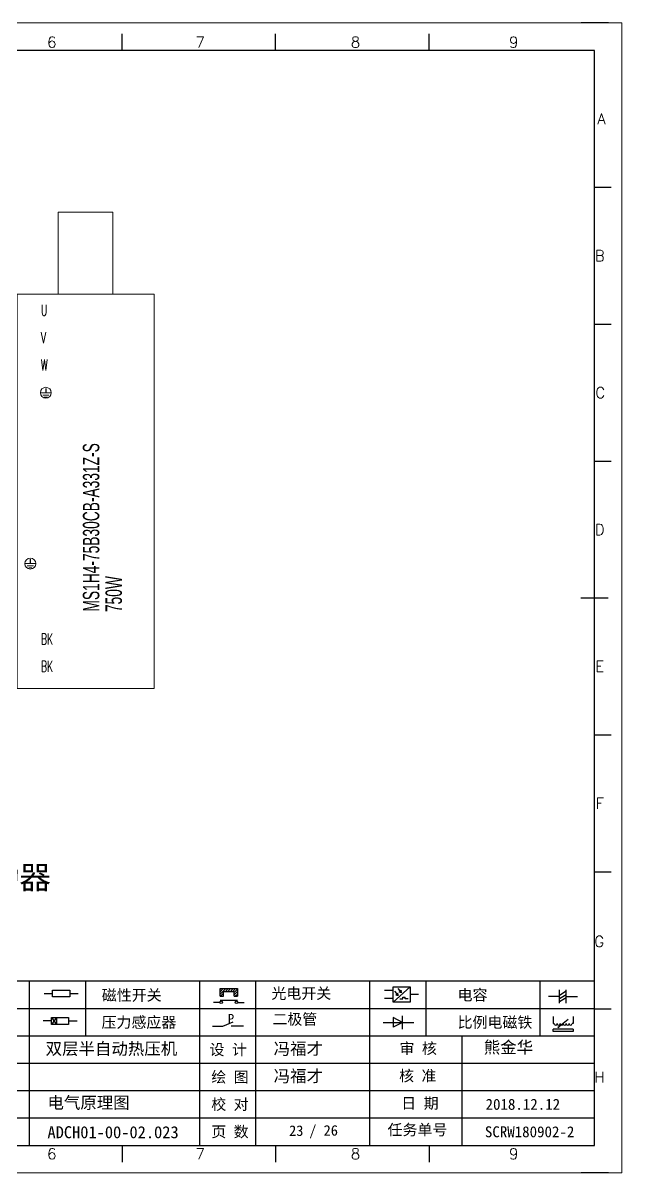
# Model space of a CAD drawing. Extents: x 33864 to 41687, y -3582 to -110.
# Drawn here: x 37136.9 to 37246.2, y -3571.8 to -3361.8 of the extents above; entities that cross this region are included whole.
import ezdxf
from ezdxf.enums import TextEntityAlignment as Align

# ---------------------------------------------------------------- set-up
doc = ezdxf.new("R2010")
doc.units = 0
doc.header["$MEASUREMENT"] = 0
doc.layers.add('AE_BOR', color=1, linetype='Continuous')
doc.layers.add('Dimension', color=3, linetype='Continuous', lineweight=13)
doc.styles.add('WD', font='romans.shx', dxfattribs={"bigfont": 'gbcbig.shx'})
doc.styles.add('样式 8', font='arial.ttf')
doc.styles.add('汉字', font='')
doc.styles.get('汉字').set_extended_font_data('新宋体')

# ---------------------------------------------------------------- blocks, each defined once
blk = doc.blocks.new('磁性开关')
at = {"linetype": 'ByBlock'}
h = blk.add_hatch(dxfattribs=at)
h.set_pattern_fill('ANSI31', color=256, scale=0.1, style=0)
h.set_pattern_definition([(45, (0, 0), (-0.224506403, 0.224506403), [])])
h.paths.add_polyline_path([(-1907.69, -775.29), (-1910.88, -775.29), (-1910.88, -776.69), (-1910.25, -776.69), (-1910.25, -775.79), (-1908.31, -775.79), (-1908.31, -776.69), (-1907.69, -776.69)])
for p, q in [((-1910.88, -776.69), (-1910.88, -775.29)), ((-1910.88, -775.29), (-1907.69, -775.29)), ((-1910.88, -776.69), (-1910.25, -776.69)), ((-1910.25, -776.69), (-1910.25, -775.79)), ((-1910.25, -775.79), (-1908.31, -775.79)), ((-1908.31, -776.69), (-1908.31, -775.79)), ((-1908.31, -776.69), (-1907.69, -776.69)), ((-1907.69, -775.29), (-1907.69, -776.69)), ((-1910.91, -777.81), (-1912.09, -777.81)), ((-1910.88, -777.39), (-1907.69, -777.39)), ((-1907.66, -777.81), (-1906.48, -777.81))]:
    blk.add_line(p, q, dxfattribs=at)
for centre in [(-1910.68, -777.81), (-1907.88, -777.81)]:
    blk.add_circle(centre, 0.225, dxfattribs=at)
blk = doc.blocks.new('光电开关')
at = {"linetype": 'ByBlock'}
h = blk.add_hatch(dxfattribs=at)
h.set_pattern_fill('ANSI31', color=256, scale=0.01, style=0)
h.set_pattern_definition([(45, (0.172267, 0), (-0.0224506403, 0.0224506403), [])])
h.paths.add_polyline_path([(-1882.44, -776.34), (-1882.5, -775.91), (-1882.68, -776.07)])
h.paths.add_polyline_path([(-1882.44, -776.34), (-1882.68, -776.07), (-1882.86, -776.23)])
h.paths.add_polyline_path([(-1883.11, -776.45), (-1883.29, -776.61), (-1883.05, -776.88)])
h.paths.add_polyline_path([(-1883.29, -776.61), (-1883.47, -776.77), (-1883.05, -776.88)])
for p, q in [((-1884.01, -775.96), (-1885.56, -775.96)), ((-1880.91, -775.3), (-1884.01, -778.05)), ((-1883.75, -776.09), (-1883.05, -776.88)), ((-1883.11, -776.45), (-1883.47, -776.77)), ((-1883.05, -776.88), (-1883.47, -776.77)), ((-1883.14, -775.55), (-1882.44, -776.34)), ((-1883.05, -776.88), (-1883.11, -776.45)), ((-1882.5, -775.91), (-1882.86, -776.23)), ((-1882.44, -776.34), (-1882.86, -776.23)), ((-1882.44, -776.34), (-1882.5, -775.91)), ((-1879.37, -776.67), (-1880.91, -776.67)), ((-1884.01, -777.39), (-1885.56, -777.39)), ((-1882.78, -777.47), (-1882.23, -777.47)), ((-1882.23, -777.47), (-1882.23, -777.14)), ((-1882.23, -777.14), (-1881.78, -777.14)), ((-1881.78, -777.47), (-1881.78, -777.14)), ((-1881.23, -777.47), (-1881.78, -777.47))]:
    blk.add_line(p, q, dxfattribs=at)
blk.add_lwpolyline([(-1884.01, -775.3), (-1880.91, -775.3), (-1880.91, -778.05), (-1884.01, -778.05)], close=True, dxfattribs=at)
blk = doc.blocks.new('电磁阀线圈')
at = {"linetype": 'ByBlock'}
for p, q in [((-1854.61, -796.54), (-1856.17, -796.54)), ((-1854.61, -795.92), (-1853.75, -797.16)), ((-1853.75, -795.92), (-1854.61, -797.16)), ((-1853.75, -795.92), (-1853.75, -797.16)), ((-1851.53, -796.54), (-1849.97, -796.54))]:
    blk.add_line(p, q, dxfattribs=at)
blk.add_lwpolyline([(-1854.61, -795.92), (-1851.53, -795.92), (-1851.53, -797.16), (-1854.61, -797.16)], close=True, dxfattribs=at)
blk = doc.blocks.new('压力感应器')
at = {"linetype": 'ByBlock'}
for p, q in [((-1815.59, -777.73), (-1813.71, -776.93)), ((-1817.44, -777.73), (-1815.59, -777.73)), ((-1811.78, -777.73), (-1814.05, -777.73))]:
    blk.add_line(p, q, dxfattribs=at)
at = {"linetype": 'ByBlock', "insert": (-1814.65, -775.48), "char_height": 1.68, "width": 1.2242, "attachment_point": 1}
blk.add_mtext('{\\fNSimSun|b0|i0|c134|p49;P}', dxfattribs=at)
blk = doc.blocks.new('二极管')
at = {"linetype": 'ByBlock'}
for p, q in [((-1787.52, -776.77), (-1781.92, -776.77)), ((-1783.97, -776.77), (-1785.69, -775.9)), ((-1785.69, -775.9), (-1785.69, -777.65)), ((-1783.97, -776.77), (-1785.69, -777.65)), ((-1783.97, -777.99), (-1783.97, -775.56))]:
    blk.add_line(p, q, dxfattribs=at)
blk = doc.blocks.new('电容')
at = {"linetype": 'ByBlock'}
for p, q in [((-1756.08, -782.99), (-1756.08, -780.56)), ((-1754.86, -780.79), (-1756.08, -781.55)), ((-1754.86, -782.99), (-1754.86, -780.56)), ((-1756.08, -781.77), (-1758.13, -781.77)), ((-1754.86, -781.44), (-1756.08, -782.2)), ((-1754.86, -781.99), (-1756.08, -782.75)), ((-1754.86, -781.77), (-1752.81, -781.77))]:
    blk.add_line(p, q, dxfattribs=at)
blk = doc.blocks.new('比例电磁阀')
at = {"linetype": 'ByBlock'}
for p, q in [((-1757.26, -775.38), (-1757.26, -776.71)), ((-1757.26, -776.71), (-1757.05, -776.71)), ((-1754.5, -775.98), (-1756.35, -777.44)), ((-1753.58, -776.71), (-1753.8, -776.71)), ((-1753.58, -775.38), (-1753.58, -776.71)), ((-1753.6, -777.73), (-1757.25, -777.73)), ((-1757.25, -778.13), (-1757.25, -777.73)), ((-1753.6, -778.13), (-1757.25, -778.13)), ((-1756.35, -777.44), (-1756.25, -777.25)), ((-1756.35, -777.44), (-1756.15, -777.38)), ((-1756.15, -777.38), (-1756.25, -777.25)), ((-1753.6, -777.73), (-1753.6, -778.13))]:
    blk.add_line(p, q, dxfattribs=at)
for centre in [(-1756.78, -776.71), (-1756.24, -776.71), (-1755.7, -776.71), (-1755.15, -776.71), (-1754.61, -776.71), (-1754.07, -776.71)]:
    blk.add_arc(centre, 0.271, 180, 0, dxfattribs=at)
blk = doc.blocks.new('电阻')
at = {"linetype": 'ByBlock'}
for p, q in [((-3.09, 0), (-1.57, 0)), ((1.57, 0), (3.09, 0))]:
    blk.add_line(p, q, dxfattribs=at)
blk.add_lwpolyline([(-1.57, 0.63), (1.57, 0.63), (1.57, -0.63), (-1.57, -0.63)], close=True, dxfattribs=at)

msp = doc.modelspace()

# ---------------------------------------------------------------- linework, layer by layer
for p, q in [((37241.181, -3366.803), (36954.181, -3366.803)), ((37241.181, -3566.803), (37241.181, -3366.803)), ((37141.029, -3428.536), (37141.029, -3429.326)), ((37138.196, -3459.731), (37138.196, -3460.521)), ((36959.211, -3566.803), (37238.711, -3566.803)), ((37079.977, -3566.803), (37139.927, -3566.803)), ((37139.927, -3566.803), (37208.713, -3566.803))]:
    msp.add_line(p, q)
at = {"lineweight": 0}
for p, q in [((37140.134, -3429.333), (37141.923, -3429.333)), ((37140.467, -3429.762), (37141.591, -3429.762)), ((37140.752, -3430.108), (37141.326, -3430.108)), ((37137.301, -3460.528), (37139.09, -3460.528)), ((37137.634, -3460.956), (37138.758, -3460.956)), ((37137.919, -3461.303), (37138.492, -3461.303))]:
    msp.add_line(p, q, dxfattribs=at)
at = {"linetype": 'ByBlock'}
for p, q in [((37241.181, -3536.803), (36954.181, -3536.803)), ((37241.181, -3541.803), (36954.181, -3541.803)), ((37241.181, -3546.803), (36954.181, -3546.803)), ((37241.181, -3551.803), (36954.181, -3551.803)), ((37241.181, -3556.803), (36954.181, -3556.803)), ((37241.181, -3561.803), (37117.204, -3561.803))]:
    msp.add_line(p, q, dxfattribs=at)
at = {"lineweight": -2}
for p, q in [((37138.014, -3536.803), (37138.014, -3546.803)), ((37148.252, -3536.803), (37148.252, -3546.803)), ((37169.062, -3536.803), (37169.062, -3546.803)), ((37179.3, -3536.803), (37179.3, -3546.803)), ((37200.111, -3536.803), (37200.111, -3546.803)), ((37210.349, -3536.803), (37210.349, -3546.803)), ((37231.159, -3536.803), (37231.159, -3546.803)), ((37138.014, -3546.803), (37138.014, -3566.719)), ((37169.062, -3546.803), (37169.062, -3566.803)), ((37179.3, -3546.803), (37179.3, -3566.803)), ((37200.111, -3546.803), (37200.111, -3566.803)), ((37216.963, -3546.803), (37216.963, -3566.803))]:
    msp.add_line(p, q, dxfattribs=at)
at = {"ltscale": 2}
for p, q in [((37241.181, -3566.803), (37241.181, -3545.357)), ((37208.713, -3566.803), (37238.711, -3566.803)), ((37208.713, -3566.803), (37241.181, -3566.803))]:
    msp.add_line(p, q, dxfattribs=at)
at = {"lineweight": 0}
for points in [[(37143.281, -3396.334), (37153.281, -3396.334), (37153.281, -3411.334), (37143.281, -3411.334)], [(37135.781, -3411.334), (37160.781, -3411.334), (37160.781, -3483.334), (37135.781, -3483.334)]]:
    msp.add_lwpolyline(points, close=True, dxfattribs=at)
for centre in [(37141.029, -3429.326), (37138.196, -3460.521)]:
    msp.add_circle(centre, 1, dxfattribs=at)
at = {"layer": 'AE_BOR', "color": 1, "lineweight": 15}
for p, q in [((36949.177, -3361.803), (37246.177, -3361.803)), ((37246.177, -3361.803), (37246.177, -3571.803)), ((37246.177, -3571.803), (36949.177, -3571.803))]:
    msp.add_line(p, q, dxfattribs=at)
at = {"layer": 'AE_BOR', "lineweight": 30}
for p, q in [((37243.711, -3361.803), (37238.711, -3361.803)), ((37243.711, -3571.803), (37238.711, -3571.803))]:
    msp.add_line(p, q, dxfattribs=at)
at = {"layer": 'AE_BOR'}
for p, q in [((37154.961, -3366.803), (37154.961, -3363.803)), ((37182.961, -3366.803), (37182.961, -3363.803)), ((37210.961, -3366.803), (37210.961, -3363.803)), ((37241.181, -3391.803), (37244.181, -3391.803)), ((37241.181, -3416.803), (37244.181, -3416.803)), ((37241.181, -3441.803), (37244.181, -3441.803)), ((37241.181, -3491.803), (37244.181, -3491.803)), ((37241.181, -3516.803), (37244.181, -3516.803)), ((37241.181, -3541.803), (37244.181, -3541.803)), ((37154.961, -3566.803), (37154.961, -3569.803)), ((37182.961, -3566.803), (37182.961, -3569.803)), ((37210.961, -3566.803), (37210.961, -3569.803))]:
    msp.add_line(p, q, dxfattribs=at)
at = {"layer": 'AE_BOR', "color": 2, "lineweight": 30}
msp.add_line((37238.681, -3466.803), (37243.681, -3466.803), dxfattribs=at)

# ---------------------------------------------------------------- block references
msp.add_blockref('电阻', (37143.833, -3539.027))
at = {"linetype": 'ByBlock'}
for name, p in [('磁性开关', (39083.706, -2762.844)), ('光电开关', (39088.402, -2762.535)), ('电容', (38990.869, -2757.822)), ('电磁阀线圈', (38996.702, -2747.506)), ('压力感应器', (38988.901, -2767.287)), ('二极管', (38990.089, -2767.529)), ('比例电磁阀', (38990.869, -2767.822))]:
    msp.add_blockref(name, p, dxfattribs=at)

# ---------------------------------------------------------------- texts
at = {"lineweight": 0, "style": 'WD', "width": 0.6}
for s, p in [('U', (37140.149, -3415.267)), ('V', (37140.149, -3420.267)), ('W', (37140.149, -3425.271)), ('BK', (37140.149, -3475.295)), ('BK', (37140.149, -3480.299))]:
    msp.add_text(s, height=2, dxfattribs=at).set_placement(p)
at = {"attachment_point": 1}
for s, insert, char_height, width in [('{\\fSimSun|b0|i0|c134|p2;B工位上层左侧伺服驱动器}', (37075.876, -3515.718), 4.212, 73.29125), ('{\\fKaiTi_GB2312|b0|i0|c134|p49;双层半自动热压机}', (37140.999, -3547.994), 2.2, 27.73841), ('{\\fKaiTi_GB2312|b0|i0|c134|p49;冯福才}', (37182.61, -3548.004), 2.2, 15.31746), ('{\\fKaiTi_GB2312|b0|i0|c134|p49;熊金华}', (37220.95, -3547.748), 2.2, 15.31746), ('{\\fKaiTi_GB2312|b0|i0|c134|p49;冯福才}', (37182.61, -3553.004), 2.2, 15.31746), ('{\\fKaiTi_GB2312|b0|i0|c134|p49;电气原理图}', (37141.324, -3557.856), 2.2, 25.88003), ('{\\fKaiTi_GB2312|b0|i0|c134|p49;2018.12.12}', (37221.281, -3558.258), 2, 60.2542), ('{\\fKaiTi_GB2312|b0|i0|c134|p49;ADCH01-00-02.023}', (37141.324, -3563.256), 2.2, 25.68687), ('{\\fKaiTi_GB2312|b0|i0|c134|p49;23}', (37185.426, -3563.112), 1.92, 2.26819), ('{\\fKaiTi_GB2312|b0|i0|c134|p49;/ 26}', (37189.115, -3563.061), 1.92, 6.84443)]:
    msp.add_mtext(s, dxfattribs=dict(at, insert=insert, char_height=char_height, width=width))
at = {"char_height": 2, "attachment_point": 1, "style": '汉字'}
for s, insert in [('{\\fKaiTi_GB2312|b0|i0|c134|p49;磁性开关}', (37151.249, -3538.332)), ('{\\fKaiTi_GB2312|b0|i0|c134|p49;光电开关}', (37182.2, -3537.995)), ('{\\fKaiTi_GB2312|b0|i0|c134|p49;电容}', (37216.176, -3538.282)), ('{\\fKaiTi_GB2312|b0|i0|c134|p49;二极管}', (37182.381, -3542.711)), ('{\\fKaiTi_GB2312|b0|i0|c134|p49;压力感应器}', (37151.196, -3543.273)), ('{\\fKaiTi_GB2312|b0|i0|c134|p49;比例电磁铁}', (37216.176, -3543.282)), ('{\\fKaiTi_GB2312|b0|i0|c134|p0;设 计}', (37170.898, -3548.263)), ('{\\fKaiTi_GB2312|b0|i0|c134|p0;审 核}', (37205.566, -3548.054)), ('{\\fKaiTi_GB2312|b0|i0|c134|p0;绘 图}', (37171.227, -3553.263)), ('{\\fKaiTi_GB2312|b0|i0|c134|p0;核 准}', (37205.496, -3553.054)), ('{\\fKaiTi_GB2312|b0|i0|c134|p0;校 对}', (37171.227, -3558.263)), ('{\\fKaiTi_GB2312|b0|i0|c134|p0;日 期}', (37205.893, -3558.054)), ('{\\fKaiTi_GB2312|b0|i0|c134|p0;页 数}', (37171.227, -3563.263)), ('{\\fKaiTi_GB2312|b0|i0|c134|p0;任务单号}', (37203.394, -3562.905)), ('{\\fKaiTi_GB2312|b0|i0|c134|p0;SCRW180902-2}', (37221.157, -3563.278))]:
    msp.add_mtext(s, dxfattribs=dict(at, insert=insert))
at = {"layer": 'AE_BOR', "style": 'WD'}
for s, p in [('6', (37142.117, -3366.303)), ('7', (37169.215, -3366.303)), ('8', (37197.545, -3366.303)), ('9', (37226.409, -3366.303)), ('6', (37142.117, -3569.303)), ('7', (37169.215, -3569.303)), ('8', (37197.545, -3569.303)), ('9', (37226.409, -3569.303))]:
    msp.add_text(s, height=2, dxfattribs=at).set_placement(p, align=Align.CENTER)
for s, p in [('A', (37243.204, -3379.303)), ('B', (37243.014, -3404.303)), ('C', (37243.109, -3429.303)), ('D', (37243.014, -3454.303)), ('E', (37242.919, -3479.303)), ('F', (37242.919, -3504.303)), ('F', (37242.919, -3504.303)), ('G', (37242.919, -3529.522)), ('H', (37243.014, -3554.303))]:
    msp.add_text(s, height=2, dxfattribs=at).set_placement(p, align=Align.MIDDLE_RIGHT)
at = {"layer": 'Dimension', "color": 6, "lineweight": 0, "style": '样式 8', "width": 0.6}
msp.add_text('MS1H4-75B30CB-A331Z-S', height=3, rotation=90, dxfattribs=at).set_placement((37150.787, -3469.275))
at = {"layer": 'Dimension', "lineweight": 0, "style": '样式 8', "width": 0.6}
msp.add_text('750W', height=3, rotation=90, dxfattribs=at).set_placement((37154.915, -3469.375))

doc.saveas('drawing.dxf')
